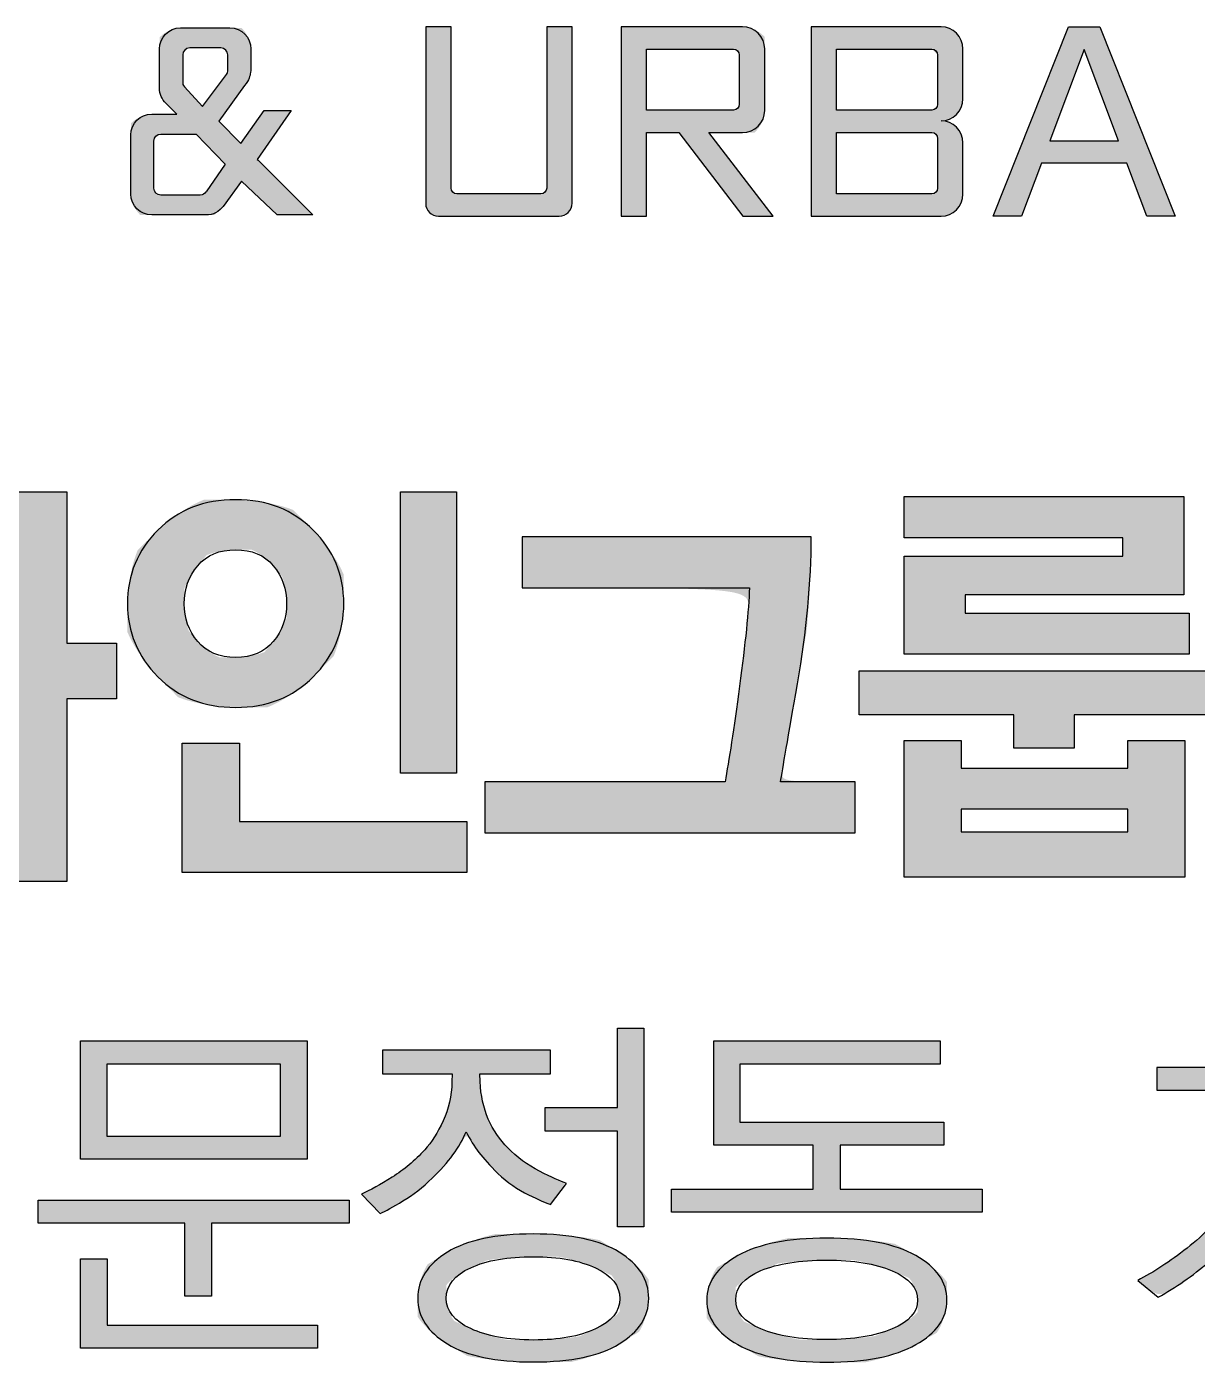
# Model space of a CAD drawing. Header units: millimetres. Extents: x 75184266 to 76346726, y -35850126 to -33679385.
# Drawn here: x 75628314 to 75634123, y -35188141 to -35181512 of the extents above; entities that cross this region are included whole.
import ezdxf

# ---------------------------------------------------------------- set-up
doc = ezdxf.new("R2010")
doc.units = ezdxf.units.MM
doc.header["$LTSCALE"] = 50
doc.header["$MEASUREMENT"] = 0
doc.layers.add('AZ-LINE', color=3, linetype='CONTINUOUS')
doc.layers.add('AZ-TEX2', color=6, linetype='CONTINUOUS')

# ---------------------------------------------------------------- blocks, each defined once
blk = doc.blocks.new('바탕폼')
at = {"layer": 'AZ-TEX2'}
h = blk.add_hatch(color=256, dxfattribs=at)
h.dxf.hatch_style = 2
edge = h.paths.add_edge_path()
edge.add_spline(control_points=[(771.734, 506.219), (771.734, 506.219), (771.734, 506.219), (771.734, 506.219), (771.618, 506.218), (771.526, 506.124), (771.525, 506.009), (771.525, 506.009), (771.525, 505.619), (771.525, 505.619), (771.525, 505.561), (771.55, 505.509), (771.588, 505.469), (771.588, 505.469), (771.698, 505.361), (771.698, 505.361), (771.698, 505.361), (771.449, 505.361), (771.449, 505.361), (771.333, 505.361), (771.241, 505.269), (771.241, 505.154), (771.241, 505.154), (771.241, 504.566), (771.241, 504.566), (771.241, 504.452), (771.333, 504.359), (771.449, 504.359), (771.449, 504.359), (771.938, 504.359), (771.938, 504.359), (772.059, 504.359), (772.073, 504.358), (772.158, 504.442), (772.158, 504.442), (772.339, 504.696), (772.339, 504.696), (772.339, 504.696), (772.696, 504.359), (772.696, 504.359), (772.696, 504.359), (773.048, 504.359), (773.048, 504.359), (773.048, 504.359), (772.505, 504.903), (772.505, 504.903), (772.505, 504.903), (772.497, 504.911), (772.497, 504.911), (772.497, 504.911), (772.833, 505.396), (772.833, 505.396), (772.833, 505.396), (772.565, 505.396), (772.565, 505.396), (772.565, 505.396), (772.335, 505.07), (772.335, 505.07), (772.335, 505.07), (772.116, 505.29), (772.116, 505.29), (772.116, 505.29), (772.369, 505.644), (772.369, 505.644), (772.419, 505.704), (772.423, 505.74), (772.431, 505.774), (772.43, 505.775), (772.434, 505.805), (772.434, 505.808), (772.434, 505.808), (772.434, 506.009), (772.434, 506.009), (772.434, 506.124), (772.341, 506.218), (772.225, 506.219), (772.225, 506.219), (771.734, 506.219)], knot_values=[0, 0, 0, 0, 0.00005, 0.0001, 1, 1, 1, 2, 2, 2, 3, 3, 3, 4, 4, 4, 5, 5, 5, 6, 6, 6, 7, 7, 7, 8, 8, 8, 9, 9, 9, 10, 10, 10, 11, 11, 11, 12, 12, 12, 13, 13, 13, 14, 14, 14, 15, 15, 15, 16, 16, 16, 17, 17, 17, 18, 18, 18, 19, 19, 19, 20, 20, 20, 21, 21, 21, 22, 22, 22, 23, 23, 23, 24, 24, 24, 25, 25, 25, 25], degree=3, periodic=0)
edge = h.paths.add_edge_path()
edge.add_spline(control_points=[(772.204, 505.799), (772.204, 505.799), (772.204, 505.799), (772.204, 505.799), (772.204, 505.783), (772.201, 505.768), (772.191, 505.755), (772.191, 505.755), (771.954, 505.435), (771.954, 505.435), (771.954, 505.435), (771.773, 505.633), (771.773, 505.633), (771.758, 505.647), (771.756, 505.663), (771.756, 505.68), (771.756, 505.68), (771.756, 505.949), (771.756, 505.949), (771.756, 505.986), (771.787, 506.017), (771.826, 506.019), (771.826, 506.019), (772.134, 506.019), (772.134, 506.019), (772.174, 506.019), (772.204, 505.986), (772.204, 505.949), (772.204, 505.949), (772.204, 505.799)], knot_values=[0, 0, 0, 0, 0.00005, 0.0001, 1, 1, 1, 2, 2, 2, 3, 3, 3, 4, 4, 4, 5, 5, 5, 6, 6, 6, 7, 7, 7, 8, 8, 8, 9, 9, 9, 9], degree=3, periodic=0)
edge = h.paths.add_edge_path()
edge.add_spline(control_points=[(771.987, 504.589), (771.969, 504.569), (771.959, 504.556), (771.93, 504.556), (771.93, 504.556), (771.924, 504.556), (771.924, 504.556), (771.924, 504.556), (771.539, 504.556), (771.539, 504.556), (771.5, 504.556), (771.47, 504.587), (771.47, 504.626), (771.47, 504.626), (771.47, 505.093), (771.47, 505.093), (771.47, 505.133), (771.5, 505.162), (771.539, 505.163), (771.539, 505.163), (771.889, 505.163), (771.889, 505.163), (771.889, 505.163), (772.178, 504.865), (772.178, 504.865), (772.178, 504.865), (771.988, 504.59), (771.988, 504.59)], knot_values=[0, 0, 0, 0, 1, 1, 1, 2, 2, 2, 3, 3, 3, 4, 4, 4, 5, 5, 5, 6, 6, 6, 7, 7, 7, 8, 8, 8, 9, 9, 9, 9], degree=3, periodic=0)
edge.add_line((771.988, 504.59), (771.987, 504.589))
h = blk.add_hatch(color=256, dxfattribs=at)
edge = h.paths.add_edge_path()
edge.add_spline(control_points=[(775.626, 504.476), (775.626, 504.476), (775.626, 506.229), (775.626, 506.229)], knot_values=[10, 10, 10, 10, 11, 11, 11, 11], degree=3, periodic=0)
edge.add_spline(control_points=[(775.626, 506.229), (775.626, 506.229), (775.373, 506.229), (775.373, 506.229)], knot_values=[9.00001, 9.00001, 9.00001, 9.00001, 9.99999, 9.99999, 9.99999, 9.99999], degree=3, periodic=0)
edge.add_spline(control_points=[(775.373, 506.229), (775.373, 506.229), (775.373, 505.829), (775.373, 505.428)], knot_values=[8.5, 8.5, 8.5, 8.5, 9, 9, 9, 9], degree=3, periodic=0)
edge.add_spline(control_points=[(775.373, 505.428), (775.373, 505.027), (775.373, 504.626), (775.373, 504.626), (775.373, 504.594), (775.346, 504.568), (775.315, 504.568)], knot_values=[7, 7, 7, 7, 7.5, 7.5, 7.5, 8.5, 8.5, 8.5, 8.5], degree=3, periodic=0)
edge.add_spline(control_points=[(775.315, 504.568), (775.315, 504.568), (774.481, 504.568), (774.481, 504.568), (774.448, 504.568), (774.423, 504.594), (774.423, 504.626)], knot_values=[5, 5, 5, 5, 6, 6, 6, 7, 7, 7, 7], degree=3, periodic=0)
edge.add_spline(control_points=[(774.423, 504.626), (774.423, 504.626), (774.423, 506.229), (774.423, 506.229)], knot_values=[4, 4, 4, 4, 5, 5, 5, 5], degree=3, periodic=0)
edge.add_spline(control_points=[(774.423, 506.229), (774.423, 506.229), (774.171, 506.229), (774.171, 506.229)], knot_values=[3.00001, 3.00001, 3.00001, 3.00001, 3.99999, 3.99999, 3.99999, 3.99999], degree=3, periodic=0)
edge.add_spline(control_points=[(774.171, 506.229), (774.171, 506.229), (774.171, 505.79), (774.171, 505.351)], knot_values=[2.5, 2.5, 2.5, 2.5, 3, 3, 3, 3], degree=3, periodic=0)
edge.add_spline(control_points=[(774.171, 505.351), (774.171, 504.911), (774.171, 504.472), (774.171, 504.472), (774.171, 504.403), (774.227, 504.347), (774.298, 504.347)], knot_values=[1, 1, 1, 1, 1.5, 1.5, 1.5, 2.5, 2.5, 2.5, 2.5], degree=3, periodic=0)
edge.add_spline(control_points=[(774.298, 504.347), (774.298, 504.347), (775.498, 504.347), (775.498, 504.347)], knot_values=[0, 0, 0, 0, 1, 1, 1, 1], degree=3, periodic=0)
edge.add_spline(control_points=[(775.498, 504.347), (775.567, 504.347), (775.626, 504.403), (775.626, 504.476)], knot_values=[11, 11, 11, 11, 12, 12, 12, 12], degree=3, periodic=0)
h = blk.add_hatch(color=256, dxfattribs=at)
h.dxf.hatch_style = 2
edge = h.paths.add_edge_path()
edge.add_spline(control_points=[(776.984, 505.178), (776.984, 505.178), (776.984, 505.178), (776.984, 505.178), (776.984, 505.178), (777.622, 504.347), (777.622, 504.347), (777.622, 504.347), (777.323, 504.347), (777.323, 504.347), (777.323, 504.347), (776.686, 505.178), (776.686, 505.178), (776.686, 505.178), (776.364, 505.178), (776.364, 505.178), (776.364, 505.178), (776.364, 504.347), (776.364, 504.347), (776.364, 504.347), (776.113, 504.347), (776.113, 504.347), (776.113, 504.347), (776.113, 506.229), (776.113, 506.229), (776.113, 506.229), (777.319, 506.229), (777.319, 506.229), (777.441, 506.229), (777.54, 506.129), (777.54, 506.009), (777.54, 506.009), (777.54, 505.398), (777.54, 505.398), (777.54, 505.275), (777.441, 505.178), (777.319, 505.178), (777.319, 505.178), (776.984, 505.178)], knot_values=[0, 0, 0, 0, 0.00005, 0.0001, 1, 1, 1, 2, 2, 2, 3, 3, 3, 4, 4, 4, 5, 5, 5, 6, 6, 6, 7, 7, 7, 8, 8, 8, 9, 9, 9, 10, 10, 10, 11, 11, 11, 12, 12, 12, 12], degree=3, periodic=0)
edge = h.paths.add_edge_path()
edge.add_spline(control_points=[(777.229, 505.401), (777.229, 505.401), (777.229, 505.401), (777.229, 505.401), (777.26, 505.401), (777.287, 505.427), (777.287, 505.459), (777.287, 505.459), (777.287, 505.949), (777.287, 505.949), (777.287, 505.979), (777.26, 506.007), (777.229, 506.007), (777.229, 506.007), (776.364, 506.007), (776.364, 506.007), (776.364, 506.007), (776.364, 505.401), (776.364, 505.401), (776.364, 505.401), (777.229, 505.401)], knot_values=[0, 0, 0, 0, 0.00005, 0.0001, 1, 1, 1, 2, 2, 2, 3, 3, 3, 4, 4, 4, 5, 5, 5, 6, 6, 6, 6], degree=3, periodic=0)
h = blk.add_hatch(color=256, dxfattribs=at)
edge = h.paths.add_edge_path()
edge.add_spline(control_points=[(778, 505.288), (778, 504.817), (778, 504.347), (778, 504.347), (778, 504.347), (778.323, 504.347), (778.646, 504.347)], knot_values=[4.5, 4.5, 4.5, 4.5, 5, 5, 5, 5.5, 5.5, 5.5, 5.5], degree=3, periodic=0)
edge.add_spline(control_points=[(778.646, 504.347), (778.969, 504.347), (779.292, 504.347), (779.292, 504.347), (779.413, 504.347), (779.509, 504.444), (779.509, 504.566)], knot_values=[3, 3, 3, 3, 3.5, 3.5, 3.5, 4.5, 4.5, 4.5, 4.5], degree=3, periodic=0)
edge.add_spline(control_points=[(779.509, 504.566), (779.509, 504.566), (779.509, 505.075), (779.509, 505.075), (779.509, 505.197), (779.413, 505.294), (779.292, 505.294)], knot_values=[1, 1, 1, 1, 2, 2, 2, 3, 3, 3, 3], degree=3, periodic=0)
edge.add_spline(control_points=[(779.292, 505.294), (779.413, 505.294), (779.509, 505.391), (779.509, 505.514)], knot_values=[0, 0, 0, 0, 1, 1, 1, 1], degree=3, periodic=0)
edge.add_spline(control_points=[(779.509, 505.514), (779.509, 505.514), (779.509, 505.638), (779.509, 505.761)], knot_values=[8.5, 8.5, 8.5, 8.5, 9, 9, 9, 9], degree=3, periodic=0)
edge.add_spline(control_points=[(779.509, 505.761), (779.509, 505.885), (779.509, 506.009), (779.509, 506.009), (779.509, 506.129), (779.413, 506.229), (779.292, 506.229)], knot_values=[7, 7, 7, 7, 7.5, 7.5, 7.5, 8.5, 8.5, 8.5, 8.5], degree=3, periodic=0)
edge.add_spline(control_points=[(779.292, 506.229), (779.292, 506.229), (778, 506.229), (778, 506.229), (778, 506.229), (778, 505.758), (778, 505.288)], knot_values=[5.5, 5.5, 5.5, 5.5, 6.5, 6.5, 6.5, 7, 7, 7, 7], degree=3, periodic=0)
edge = h.paths.add_edge_path(flags=16)
edge.add_spline(control_points=[(778.252, 504.873), (778.252, 505.026), (778.252, 505.178), (778.252, 505.178), (778.252, 505.178), (778.489, 505.178), (778.726, 505.178)], knot_values=[1.5, 1.5, 1.5, 1.5, 2, 2, 2, 2.5, 2.5, 2.5, 2.5], degree=3, periodic=0)
edge.add_spline(control_points=[(778.726, 505.178), (778.963, 505.178), (779.201, 505.178), (779.201, 505.178), (779.23, 505.178), (779.258, 505.153), (779.258, 505.12)], knot_values=[0, 0, 0, 0, 0.5, 0.5, 0.5, 1.5, 1.5, 1.5, 1.5], degree=3, periodic=0)
edge.add_spline(control_points=[(779.258, 505.12), (779.258, 505.12), (779.258, 504.996), (779.258, 504.873)], knot_values=[5.5, 5.5, 5.5, 5.5, 6, 6, 6, 6], degree=3, periodic=0)
edge.add_spline(control_points=[(779.258, 504.873), (779.258, 504.749), (779.258, 504.626), (779.258, 504.626), (779.258, 504.593), (779.23, 504.568), (779.201, 504.568)], knot_values=[4, 4, 4, 4, 4.5, 4.5, 4.5, 5.5, 5.5, 5.5, 5.5], degree=3, periodic=0)
edge.add_spline(control_points=[(779.201, 504.568), (779.201, 504.568), (778.252, 504.568), (778.252, 504.568), (778.252, 504.568), (778.252, 504.721), (778.252, 504.873)], knot_values=[2.5, 2.5, 2.5, 2.5, 3.5, 3.5, 3.5, 4, 4, 4, 4], degree=3, periodic=0)
edge = h.paths.add_edge_path(flags=16)
edge.add_spline(control_points=[(779.201, 505.401), (779.201, 505.401), (778.252, 505.401), (778.252, 505.401), (778.252, 505.401), (778.252, 505.552), (778.252, 505.704)], knot_values=[1.5, 1.5, 1.5, 1.5, 2.5, 2.5, 2.5, 3, 3, 3, 3], degree=3, periodic=0)
edge.add_spline(control_points=[(778.252, 505.704), (778.252, 505.855), (778.252, 506.007), (778.252, 506.007), (778.252, 506.007), (778.489, 506.007), (778.726, 506.007)], knot_values=[0.5, 0.5, 0.5, 0.5, 1, 1, 1, 1.5, 1.5, 1.5, 1.5], degree=3, periodic=0)
edge.add_spline(control_points=[(778.726, 506.007), (778.963, 506.007), (779.201, 506.007), (779.201, 506.007)], knot_values=[0, 0, 0, 0, 0.5, 0.5, 0.5, 0.5], degree=3, periodic=0)
edge.add_spline(control_points=[(779.258, 505.949), (779.258, 505.949), (779.258, 505.458), (779.258, 505.458), (779.258, 505.427), (779.23, 505.401), (779.201, 505.401)], knot_values=[3, 3, 3, 3, 4, 4, 4, 5, 5, 5, 5], degree=3, periodic=0)
h = blk.add_hatch(color=256, dxfattribs=at)
h.dxf.hatch_style = 2
h.paths.add_polyline_path([(781.338, 504.347), (781.138, 504.874), (780.29, 504.874), (780.09, 504.347), (779.81, 504.347), (780.558, 506.229), (780.869, 506.229), (781.618, 504.347)])
h.paths.add_polyline_path([(780.715, 506.002), (780.373, 505.095), (781.056, 505.095)])
h = blk.add_hatch(color=256, dxfattribs=at)
h.dxf.hatch_style = 2
edge = h.paths.add_edge_path()
edge.add_spline(control_points=[(768.356, 498.935), (768.356, 498.935), (768.356, 498.935), (768.175, 498.758), (767.994, 498.58), (767.825, 498.443), (767.669, 498.346), (767.669, 498.346), (767.268, 498.751), (767.268, 498.751), (767.491, 498.86), (767.714, 499.055), (767.939, 499.336), (768.163, 499.618), (768.276, 500.013), (768.276, 500.521), (768.276, 500.521), (768.276, 500.737), (768.276, 500.737), (768.276, 500.737), (767.498, 500.737), (767.498, 500.737), (767.498, 500.737), (767.498, 501.238), (767.498, 501.238), (767.498, 501.238), (769.66, 501.238), (769.66, 501.238), (769.66, 501.238), (769.66, 500.737), (769.66, 500.737), (769.66, 500.737), (768.874, 500.737), (768.874, 500.737), (768.874, 500.737), (768.874, 500.521), (768.874, 500.521), (768.874, 500.013), (768.982, 499.638), (769.2, 499.396), (769.417, 499.154), (769.624, 498.982), (769.819, 498.879), (769.819, 498.879), (769.459, 498.434), (769.459, 498.434), (769.303, 498.519), (769.137, 498.648), (768.959, 498.821), (768.783, 498.994), (768.655, 499.174), (768.577, 499.358), (768.49, 499.136), (768.356, 498.935)], knot_values=[0, 0, 0, 0, 0.00005, 0.0001, 1, 1, 1, 2, 2, 2, 3, 3, 3, 4, 4, 4, 5, 5, 5, 6, 6, 6, 7, 7, 7, 8, 8, 8, 9, 9, 9, 10, 10, 10, 11, 11, 11, 12, 12, 12, 13, 13, 13, 14, 14, 14, 15, 15, 15, 16, 16, 16, 17, 17, 17, 17], degree=3, periodic=0)
h.paths.add_polyline_path([(770.605, 499.548), (770.605, 497.734), (770.045, 497.734), (770.045, 501.608), (770.605, 501.608), (770.605, 500.103), (771.099, 500.103), (771.099, 499.548)])
h = blk.add_hatch(color=256, dxfattribs=at)
h.dxf.hatch_style = 2
edge = h.paths.add_edge_path()
edge.add_spline(control_points=[(773.255, 499.971), (773.255, 499.971), (773.255, 499.971), (773.053, 499.768), (772.851, 499.565), (772.594, 499.464), (772.282, 499.464), (771.969, 499.464), (771.712, 499.565), (771.51, 499.768), (771.308, 499.971), (771.207, 500.213), (771.207, 500.495), (771.207, 500.782), (771.308, 501.026), (771.51, 501.227), (771.712, 501.428), (771.969, 501.529), (772.282, 501.529), (772.594, 501.529), (772.851, 501.428), (773.053, 501.227), (773.255, 501.026), (773.357, 500.782), (773.357, 500.495), (773.357, 500.213), (773.255, 499.971)], knot_values=[0, 0, 0, 0, 0.00005, 0.0001, 1, 1, 1, 2, 2, 2, 3, 3, 3, 4, 4, 4, 5, 5, 5, 6, 6, 6, 7, 7, 7, 8, 8, 8, 8], degree=3, periodic=0)
h.paths.add_polyline_path([(771.751, 497.823), (771.751, 499.108), (772.319, 499.108), (772.319, 498.329), (774.578, 498.329), (774.578, 497.823)])
edge = h.paths.add_edge_path()
edge.add_spline(control_points=[(771.816, 500.226), (771.816, 500.226), (771.816, 500.226), (771.905, 500.12), (771.995, 500.014), (772.12, 499.962), (772.282, 499.962), (772.443, 499.962), (772.568, 500.014), (772.656, 500.12), (772.744, 500.226), (772.788, 500.35), (772.788, 500.495), (772.788, 500.641), (772.744, 500.767), (772.656, 500.873), (772.568, 500.979), (772.443, 501.031), (772.282, 501.031), (772.12, 501.031), (771.995, 500.979), (771.905, 500.873), (771.816, 500.767), (771.771, 500.641), (771.771, 500.495), (771.771, 500.35), (771.816, 500.226)], knot_values=[0, 0, 0, 0, 0.00005, 0.0001, 1, 1, 1, 2, 2, 2, 3, 3, 3, 4, 4, 4, 5, 5, 5, 6, 6, 6, 7, 7, 7, 8, 8, 8, 8], degree=3, periodic=0)
h.paths.add_polyline_path([(773.921, 498.812), (773.921, 501.608), (774.477, 501.608), (774.477, 498.812)])
h = blk.add_hatch(color=256, dxfattribs=at)
h.dxf.hatch_style = 2
h.paths.add_polyline_path([(780.616, 499.389), (780.616, 499.059), (780.014, 499.059), (780.014, 499.389), (778.479, 499.389), (778.479, 499.829), (782.159, 499.829), (782.159, 499.389)])
h.paths.add_polyline_path([(778.927, 499.992), (778.927, 500.969), (781.097, 500.969), (781.097, 501.15), (778.927, 501.15), (778.927, 501.559), (781.703, 501.559), (781.703, 500.582), (779.533, 500.582), (779.533, 500.402), (781.758, 500.402), (781.758, 499.992)])
h.paths.add_polyline_path([(778.927, 497.778), (778.927, 499.134), (779.491, 499.134), (779.491, 498.861), (781.147, 498.861), (781.147, 499.134), (781.716, 499.134), (781.716, 497.778)])
h.paths.add_polyline_path([(781.147, 498.452), (779.491, 498.452), (779.491, 498.228), (781.147, 498.228)])
h = blk.add_hatch(color=256, dxfattribs=at)
h.dxf.hatch_style = 2
edge = h.paths.add_edge_path()
edge.add_spline(control_points=[(778.437, 498.724), (778.437, 498.724), (778.437, 498.724), (778.437, 498.724), (778.437, 498.724), (778.437, 498.219), (778.437, 498.219), (778.437, 498.219), (774.757, 498.219), (774.757, 498.219), (774.757, 498.219), (774.757, 498.724), (774.757, 498.724), (774.757, 498.724), (777.145, 498.724), (777.145, 498.724), (777.184, 498.933), (777.232, 499.25), (777.29, 499.675), (777.347, 500.101), (777.379, 500.427), (777.388, 500.653), (777.388, 500.653), (775.13, 500.653), (775.13, 500.653), (775.13, 500.653), (775.13, 501.159), (775.13, 501.159), (775.13, 501.159), (778.002, 501.159), (778.002, 501.159), (778.002, 500.716), (777.957, 500.23), (777.865, 499.7), (777.772, 499.17), (777.717, 498.845), (777.697, 498.724), (777.697, 498.724), (778.437, 498.724)], knot_values=[0, 0, 0, 0, 0.00005, 0.0001, 1, 1, 1, 2, 2, 2, 3, 3, 3, 4, 4, 4, 5, 5, 5, 6, 6, 6, 7, 7, 7, 8, 8, 8, 9, 9, 9, 10, 10, 10, 11, 11, 11, 12, 12, 12, 12], degree=3, periodic=0)
h = blk.add_hatch(color=256, dxfattribs=at)
h.dxf.hatch_style = 2
edge = h.paths.add_edge_path()
edge.add_spline(control_points=[(774.063, 494.96), (774.063, 494.96), (774.063, 494.96), (774.161, 495.066), (774.229, 495.142), (774.29, 495.239), (774.344, 495.356), (774.398, 495.473), (774.427, 495.602), (774.432, 495.742), (774.432, 495.742), (774.435, 495.824), (774.435, 495.824), (774.435, 495.824), (773.74, 495.824), (773.74, 495.824), (773.74, 495.824), (773.74, 496.057), (773.74, 496.057), (773.74, 496.057), (775.411, 496.057), (775.411, 496.057), (775.411, 496.057), (775.411, 495.824), (775.411, 495.824), (775.411, 495.824), (774.709, 495.824), (774.709, 495.824), (774.709, 495.824), (774.713, 495.746), (774.713, 495.746), (774.717, 495.608), (774.744, 495.484), (774.793, 495.373), (774.842, 495.262), (774.907, 495.167), (774.986, 495.088), (775.078, 494.994), (775.183, 494.917), (775.302, 494.855), (775.422, 494.794), (775.511, 494.753), (775.569, 494.733), (775.569, 494.733), (775.411, 494.523), (775.411, 494.523), (775.371, 494.538), (775.298, 494.57), (775.192, 494.621), (775.085, 494.671), (774.984, 494.742), (774.888, 494.833), (774.809, 494.912), (774.746, 494.982), (774.7, 495.042), (774.655, 495.102), (774.612, 495.171), (774.572, 495.247), (774.542, 495.171), (774.498, 495.094), (774.442, 495.018), (774.386, 494.941), (774.317, 494.864), (774.235, 494.785), (774.141, 494.694), (774.045, 494.619), (773.945, 494.56), (773.846, 494.5), (773.77, 494.459), (773.719, 494.434), (773.719, 494.434), (773.533, 494.626), (773.533, 494.626), (773.619, 494.666), (773.721, 494.722), (773.838, 494.796), (773.955, 494.87), (774.063, 494.96)], knot_values=[0, 0, 0, 0, 0.00005, 0.0001, 1, 1, 1, 2, 2, 2, 3, 3, 3, 4, 4, 4, 5, 5, 5, 6, 6, 6, 7, 7, 7, 8, 8, 8, 9, 9, 9, 10, 10, 10, 11, 11, 11, 12, 12, 12, 13, 13, 13, 14, 14, 14, 15, 15, 15, 16, 16, 16, 17, 17, 17, 18, 18, 18, 19, 19, 19, 20, 20, 20, 21, 21, 21, 22, 22, 22, 23, 23, 23, 24, 24, 24, 25, 25, 25, 25], degree=3, periodic=0)
edge = h.paths.add_edge_path()
edge.add_spline(control_points=[(774.583, 493.019), (774.583, 493.019), (774.583, 493.019), (774.386, 493.138), (774.189, 493.258), (774.091, 493.409), (774.091, 493.591), (774.091, 493.776), (774.189, 493.929), (774.386, 494.05), (774.583, 494.17), (774.867, 494.231), (775.239, 494.231), (775.614, 494.231), (775.899, 494.17), (776.094, 494.05), (776.29, 493.929), (776.387, 493.776), (776.387, 493.591), (776.387, 493.409), (776.29, 493.258), (776.094, 493.138), (775.899, 493.019), (775.614, 492.959), (775.239, 492.959), (774.867, 492.959), (774.583, 493.019)], knot_values=[0, 0, 0, 0, 0.00005, 0.0001, 1, 1, 1, 2, 2, 2, 3, 3, 3, 4, 4, 4, 5, 5, 5, 6, 6, 6, 7, 7, 7, 8, 8, 8, 8], degree=3, periodic=0)
edge = h.paths.add_edge_path()
edge.add_spline(control_points=[(774.779, 493.969), (774.779, 493.969), (774.779, 493.969), (774.618, 493.896), (774.456, 493.823), (774.375, 493.722), (774.375, 493.591), (774.375, 493.466), (774.456, 493.365), (774.618, 493.29), (774.779, 493.215), (774.988, 493.177), (775.243, 493.177), (775.493, 493.177), (775.699, 493.214), (775.859, 493.288), (776.019, 493.362), (776.099, 493.462), (776.099, 493.588), (776.099, 493.718), (776.019, 493.82), (775.859, 493.894), (775.699, 493.968), (775.493, 494.005), (775.243, 494.005), (774.988, 494.005), (774.779, 493.969)], knot_values=[0, 0, 0, 0, 0.00005, 0.0001, 1, 1, 1, 2, 2, 2, 3, 3, 3, 4, 4, 4, 5, 5, 5, 6, 6, 6, 7, 7, 7, 8, 8, 8, 8], degree=3, periodic=0)
h.paths.add_polyline_path([(776.078, 494.301), (776.078, 495.254), (775.359, 495.254), (775.359, 495.487), (776.078, 495.487), (776.078, 496.275), (776.338, 496.275), (776.338, 494.301)])
h = blk.add_hatch(color=256, dxfattribs=at)
h.dxf.hatch_style = 2
edge = h.paths.add_edge_path()
edge.add_spline(control_points=[(781.436, 495.886), (781.436, 495.886), (781.436, 495.886), (781.436, 495.886), (781.436, 495.886), (782.893, 495.886), (782.893, 495.886), (782.879, 495.679), (782.835, 495.445), (782.761, 495.182), (782.688, 494.92), (782.574, 494.683), (782.419, 494.471), (782.269, 494.262), (782.114, 494.089), (781.952, 493.952), (781.791, 493.815), (781.623, 493.699), (781.45, 493.602), (781.45, 493.602), (781.246, 493.769), (781.246, 493.769), (781.403, 493.85), (781.566, 493.957), (781.736, 494.09), (781.906, 494.223), (782.052, 494.376), (782.173, 494.549), (782.311, 494.746), (782.413, 494.946), (782.477, 495.149), (782.541, 495.352), (782.581, 495.523), (782.595, 495.661), (782.595, 495.661), (781.436, 495.661), (781.436, 495.661), (781.436, 495.661), (781.436, 495.886)], knot_values=[0, 0, 0, 0, 0.00005, 0.0001, 1, 1, 1, 2, 2, 2, 3, 3, 3, 4, 4, 4, 5, 5, 5, 6, 6, 6, 7, 7, 7, 8, 8, 8, 9, 9, 9, 10, 10, 10, 11, 11, 11, 12, 12, 12, 12], degree=3, periodic=0)
h.paths.add_polyline_path([(783.795, 494.885), (784.301, 494.885), (784.301, 494.645), (783.795, 494.645), (783.795, 493.022), (783.532, 493.022), (783.532, 496.275), (783.795, 496.275)])
h = blk.add_hatch(color=256, dxfattribs=at)
h.dxf.hatch_style = 2
h.paths.add_polyline_path([(772.041, 494.338), (772.041, 493.613), (771.777, 493.613), (771.777, 494.338), (770.32, 494.338), (770.32, 494.567), (773.41, 494.567), (773.41, 494.338)])
h.paths.add_polyline_path([(770.742, 494.974), (770.742, 496.149), (772.992, 496.149), (772.992, 494.974)])
h.paths.add_polyline_path([(770.742, 493.096), (770.742, 493.983), (771.005, 493.983), (771.005, 493.325), (773.094, 493.325), (773.094, 493.096)])
h.paths.add_polyline_path([(772.729, 495.92), (771.001, 495.92), (771.001, 495.203), (772.729, 495.203)])
h = blk.add_hatch(color=256, dxfattribs=at)
h.dxf.hatch_style = 2
h.paths.add_polyline_path([(776.612, 494.449), (776.612, 494.678), (778.02, 494.678), (778.02, 495.114), (777.033, 495.114), (777.033, 496.149), (779.284, 496.149), (779.284, 495.92), (777.293, 495.92), (777.293, 495.343), (779.319, 495.343), (779.319, 495.114), (778.29, 495.114), (778.29, 494.678), (779.702, 494.678), (779.702, 494.449)])
edge = h.paths.add_edge_path()
edge.add_spline(control_points=[(777.481, 493.014), (777.481, 493.014), (777.481, 493.014), (777.274, 493.131), (777.067, 493.248), (776.963, 493.395), (776.963, 493.573), (776.963, 493.753), (777.067, 493.901), (777.274, 494.016), (777.481, 494.132), (777.775, 494.19), (778.157, 494.19), (778.541, 494.19), (778.836, 494.132), (779.041, 494.016), (779.248, 493.901), (779.351, 493.753), (779.351, 493.573), (779.351, 493.395), (779.248, 493.248), (779.041, 493.131), (778.836, 493.014), (778.541, 492.956), (778.157, 492.956), (777.775, 492.956), (777.481, 493.014)], knot_values=[0, 0, 0, 0, 0.00005, 0.0001, 1, 1, 1, 2, 2, 2, 3, 3, 3, 4, 4, 4, 5, 5, 5, 6, 6, 6, 7, 7, 7, 8, 8, 8, 8], degree=3, periodic=0)
edge = h.paths.add_edge_path()
edge.add_spline(control_points=[(778.638, 493.217), (778.638, 493.217), (778.638, 493.217), (778.806, 493.288), (778.975, 493.36), (779.059, 493.454), (779.059, 493.573), (779.059, 493.696), (778.975, 493.793), (778.806, 493.865), (778.638, 493.936), (778.421, 493.972), (778.157, 493.972), (777.887, 493.972), (777.669, 493.937), (777.502, 493.867), (777.334, 493.796), (777.251, 493.7), (777.251, 493.577), (777.251, 493.456), (777.334, 493.36), (777.502, 493.288), (777.669, 493.217), (777.887, 493.181), (778.157, 493.181), (778.421, 493.181), (778.638, 493.217)], knot_values=[0, 0, 0, 0, 0.00005, 0.0001, 1, 1, 1, 2, 2, 2, 3, 3, 3, 4, 4, 4, 5, 5, 5, 6, 6, 6, 7, 7, 7, 8, 8, 8, 8], degree=3, periodic=0)
for points in [[(781.338, 504.347), (781.138, 504.874), (780.29, 504.874), (780.09, 504.347), (779.81, 504.347), (780.558, 506.229), (780.869, 506.229), (781.618, 504.347), (781.338, 504.347)], [(780.715, 506.002), (780.373, 505.095), (781.056, 505.095), (780.715, 506.002)], [(770.605, 499.548), (770.605, 497.734), (770.045, 497.734), (770.045, 501.608), (770.605, 501.608), (770.605, 500.103), (771.099, 500.103), (771.099, 499.548), (770.605, 499.548)], [(773.921, 498.812), (773.921, 501.608), (774.477, 501.608), (774.477, 498.812), (773.921, 498.812)], [(778.927, 499.992), (778.927, 500.969), (781.097, 500.969), (781.097, 501.15), (778.927, 501.15), (778.927, 501.559), (781.703, 501.559), (781.703, 500.582), (779.533, 500.582), (779.533, 500.402), (781.758, 500.402), (781.758, 499.992), (778.927, 499.992)], [(780.616, 499.389), (780.616, 499.059), (780.014, 499.059), (780.014, 499.389), (778.479, 499.389), (778.479, 499.829), (782.159, 499.829), (782.159, 499.389), (780.616, 499.389)], [(771.751, 497.823), (771.751, 499.108), (772.319, 499.108), (772.319, 498.329), (774.578, 498.329), (774.578, 497.823), (771.751, 497.823)], [(778.927, 497.778), (778.927, 499.134), (779.491, 499.134), (779.491, 498.861), (781.147, 498.861), (781.147, 499.134), (781.716, 499.134), (781.716, 497.778), (778.927, 497.778)], [(781.147, 498.452), (779.491, 498.452), (779.491, 498.228), (781.147, 498.228), (781.147, 498.452)], [(776.078, 494.301), (776.078, 495.254), (775.359, 495.254), (775.359, 495.487), (776.078, 495.487), (776.078, 496.275), (776.338, 496.275), (776.338, 494.301), (776.078, 494.301)], [(770.742, 494.974), (770.742, 496.149), (772.992, 496.149), (772.992, 494.974), (770.742, 494.974)], [(776.612, 494.449), (776.612, 494.678), (778.02, 494.678), (778.02, 495.114), (777.033, 495.114), (777.033, 496.149), (779.284, 496.149), (779.284, 495.92), (777.293, 495.92), (777.293, 495.343), (779.319, 495.343), (779.319, 495.114), (778.29, 495.114), (778.29, 494.678), (779.702, 494.678), (779.702, 494.449), (776.612, 494.449)], [(772.729, 495.92), (771.001, 495.92), (771.001, 495.203), (772.729, 495.203), (772.729, 495.92)], [(772.041, 494.338), (772.041, 493.613), (771.777, 493.613), (771.777, 494.338), (770.32, 494.338), (770.32, 494.567), (773.41, 494.567), (773.41, 494.338), (772.041, 494.338)], [(770.742, 493.096), (770.742, 493.983), (771.005, 493.983), (771.005, 493.325), (773.094, 493.325), (773.094, 493.096), (770.742, 493.096)]]:
    blk.add_lwpolyline(points, dxfattribs=at)
for points, knots in [([(772.505, 504.903), (772.505, 504.903), (772.497, 504.911), (772.497, 504.911), (772.497, 504.911), (772.833, 505.396), (772.833, 505.396), (772.833, 505.396), (772.565, 505.396), (772.565, 505.396), (772.565, 505.396), (772.335, 505.07), (772.335, 505.07), (772.335, 505.07), (772.116, 505.29), (772.116, 505.29), (772.116, 505.29), (772.369, 505.644), (772.369, 505.644), (772.419, 505.704), (772.423, 505.74), (772.431, 505.774), (772.43, 505.775), (772.434, 505.805), (772.434, 505.808), (772.434, 505.808), (772.434, 506.009), (772.434, 506.009), (772.434, 506.124), (772.341, 506.218), (772.225, 506.219), (772.225, 506.219), (771.734, 506.219), (771.734, 506.219), (771.618, 506.218), (771.526, 506.124), (771.525, 506.009), (771.525, 506.009), (771.525, 505.619), (771.525, 505.619), (771.525, 505.561), (771.55, 505.509), (771.588, 505.469), (771.588, 505.469), (771.698, 505.361), (771.698, 505.361), (771.698, 505.361), (771.449, 505.361), (771.449, 505.361), (771.333, 505.361), (771.241, 505.269), (771.241, 505.154), (771.241, 505.154), (771.241, 504.566), (771.241, 504.566), (771.241, 504.452), (771.333, 504.359), (771.449, 504.359), (771.449, 504.359), (771.938, 504.359), (771.938, 504.359), (772.059, 504.359), (772.073, 504.358), (772.158, 504.442), (772.158, 504.442), (772.339, 504.696), (772.339, 504.696), (772.339, 504.696), (772.696, 504.359), (772.696, 504.359), (772.696, 504.359), (773.048, 504.359), (773.048, 504.359), (773.048, 504.359), (772.505, 504.903), (772.505, 504.903)], [0, 0, 0, 0, 1, 1, 1, 2, 2, 2, 3, 3, 3, 4, 4, 4, 5, 5, 5, 6, 6, 6, 7, 7, 7, 8, 8, 8, 9, 9, 9, 10, 10, 10, 11, 11, 11, 12, 12, 12, 13, 13, 13, 14, 14, 14, 15, 15, 15, 16, 16, 16, 17, 17, 17, 18, 18, 18, 19, 19, 19, 20, 20, 20, 21, 21, 21, 22, 22, 22, 23, 23, 23, 24, 24, 24, 25, 25, 25, 25]), ([(775.498, 504.347), (775.498, 504.347), (774.298, 504.347), (774.298, 504.347), (774.227, 504.347), (774.171, 504.403), (774.171, 504.472), (774.171, 504.472), (774.171, 506.229), (774.171, 506.229), (774.171, 506.229), (774.423, 506.229), (774.423, 506.229), (774.423, 506.229), (774.423, 504.626), (774.423, 504.626), (774.423, 504.594), (774.448, 504.568), (774.481, 504.568), (774.481, 504.568), (775.315, 504.568), (775.315, 504.568), (775.346, 504.568), (775.373, 504.594), (775.373, 504.626), (775.373, 504.626), (775.373, 506.229), (775.373, 506.229), (775.373, 506.229), (775.626, 506.229), (775.626, 506.229), (775.626, 506.229), (775.626, 504.476), (775.626, 504.476), (775.626, 504.403), (775.567, 504.347), (775.498, 504.347)], [0, 0, 0, 0, 1, 1, 1, 2, 2, 2, 3, 3, 3, 4, 4, 4, 5, 5, 5, 6, 6, 6, 7, 7, 7, 8, 8, 8, 9, 9, 9, 10, 10, 10, 11, 11, 11, 12, 12, 12, 12]), ([(777.323, 504.347), (777.323, 504.347), (776.686, 505.178), (776.686, 505.178), (776.686, 505.178), (776.364, 505.178), (776.364, 505.178), (776.364, 505.178), (776.364, 504.347), (776.364, 504.347), (776.364, 504.347), (776.113, 504.347), (776.113, 504.347), (776.113, 504.347), (776.113, 506.229), (776.113, 506.229), (776.113, 506.229), (777.319, 506.229), (777.319, 506.229), (777.441, 506.229), (777.54, 506.129), (777.54, 506.009), (777.54, 506.009), (777.54, 505.398), (777.54, 505.398), (777.54, 505.275), (777.441, 505.178), (777.319, 505.178), (777.319, 505.178), (776.984, 505.178), (776.984, 505.178), (776.984, 505.178), (777.622, 504.347), (777.622, 504.347), (777.622, 504.347), (777.323, 504.347), (777.323, 504.347)], [0, 0, 0, 0, 1, 1, 1, 2, 2, 2, 3, 3, 3, 4, 4, 4, 5, 5, 5, 6, 6, 6, 7, 7, 7, 8, 8, 8, 9, 9, 9, 10, 10, 10, 11, 11, 11, 12, 12, 12, 12]), ([(779.509, 505.514), (779.509, 505.391), (779.413, 505.294), (779.292, 505.294), (779.413, 505.294), (779.509, 505.197), (779.509, 505.075), (779.509, 505.075), (779.509, 504.566), (779.509, 504.566), (779.509, 504.444), (779.413, 504.347), (779.292, 504.347), (779.292, 504.347), (778, 504.347), (778, 504.347), (778, 504.347), (778, 506.229), (778, 506.229), (778, 506.229), (779.292, 506.229), (779.292, 506.229), (779.413, 506.229), (779.509, 506.129), (779.509, 506.009), (779.509, 506.009), (779.509, 505.514), (779.509, 505.514)], [0, 0, 0, 0, 1, 1, 1, 2, 2, 2, 3, 3, 3, 4, 4, 4, 5, 5, 5, 6, 6, 6, 7, 7, 7, 8, 8, 8, 9, 9, 9, 9]), ([(771.756, 505.949), (771.756, 505.986), (771.787, 506.017), (771.826, 506.019), (771.826, 506.019), (772.134, 506.019), (772.134, 506.019), (772.174, 506.019), (772.204, 505.986), (772.204, 505.949), (772.204, 505.949), (772.204, 505.799), (772.204, 505.799), (772.204, 505.783), (772.201, 505.768), (772.191, 505.755), (772.191, 505.755), (771.954, 505.435), (771.954, 505.435), (771.954, 505.435), (771.773, 505.633), (771.773, 505.633), (771.758, 505.647), (771.756, 505.663), (771.756, 505.68), (771.756, 505.68), (771.756, 505.949), (771.756, 505.949)], [0, 0, 0, 0, 1, 1, 1, 2, 2, 2, 3, 3, 3, 4, 4, 4, 5, 5, 5, 6, 6, 6, 7, 7, 7, 8, 8, 8, 9, 9, 9, 9]), ([(777.287, 505.949), (777.287, 505.979), (777.26, 506.007), (777.229, 506.007), (777.229, 506.007), (776.364, 506.007), (776.364, 506.007), (776.364, 506.007), (776.364, 505.401), (776.364, 505.401), (776.364, 505.401), (777.229, 505.401), (777.229, 505.401), (777.26, 505.401), (777.287, 505.427), (777.287, 505.459), (777.287, 505.459), (777.287, 505.949), (777.287, 505.949)], [0, 0, 0, 0, 1, 1, 1, 2, 2, 2, 3, 3, 3, 4, 4, 4, 5, 5, 5, 6, 6, 6, 6]), ([(779.201, 506.007), (779.201, 506.007), (778.252, 506.007), (778.252, 506.007), (778.252, 506.007), (778.252, 505.401), (778.252, 505.401), (778.252, 505.401), (779.201, 505.401), (779.201, 505.401), (779.23, 505.401), (779.258, 505.427), (779.258, 505.458), (779.258, 505.458), (779.258, 505.949), (779.258, 505.949), (779.258, 505.979), (779.23, 506.007), (779.201, 506.007)], [0, 0, 0, 0, 1, 1, 1, 2, 2, 2, 3, 3, 3, 4, 4, 4, 5, 5, 5, 6, 6, 6, 6]), ([(771.987, 504.589), (771.969, 504.569), (771.959, 504.556), (771.93, 504.556), (771.93, 504.556), (771.924, 504.556), (771.924, 504.556), (771.924, 504.556), (771.539, 504.556), (771.539, 504.556), (771.5, 504.556), (771.47, 504.587), (771.47, 504.626), (771.47, 504.626), (771.47, 505.093), (771.47, 505.093), (771.47, 505.133), (771.5, 505.162), (771.539, 505.163), (771.539, 505.163), (771.889, 505.163), (771.889, 505.163), (771.889, 505.163), (772.178, 504.865), (772.178, 504.865), (772.178, 504.865), (771.988, 504.59), (771.988, 504.59)], [0, 0, 0, 0, 1, 1, 1, 2, 2, 2, 3, 3, 3, 4, 4, 4, 5, 5, 5, 6, 6, 6, 7, 7, 7, 8, 8, 8, 9, 9, 9, 9]), ([(779.258, 505.12), (779.258, 505.153), (779.23, 505.178), (779.201, 505.178), (779.201, 505.178), (778.252, 505.178), (778.252, 505.178), (778.252, 505.178), (778.252, 504.568), (778.252, 504.568), (778.252, 504.568), (779.201, 504.568), (779.201, 504.568), (779.23, 504.568), (779.258, 504.593), (779.258, 504.626), (779.258, 504.626), (779.258, 505.12), (779.258, 505.12)], [0, 0, 0, 0, 1, 1, 1, 2, 2, 2, 3, 3, 3, 4, 4, 4, 5, 5, 5, 6, 6, 6, 6]), ([(773.053, 501.227), (773.255, 501.026), (773.357, 500.782), (773.357, 500.495), (773.357, 500.213), (773.255, 499.971), (773.053, 499.768), (772.851, 499.565), (772.594, 499.464), (772.282, 499.464), (771.969, 499.464), (771.712, 499.565), (771.51, 499.768), (771.308, 499.971), (771.207, 500.213), (771.207, 500.495), (771.207, 500.782), (771.308, 501.026), (771.51, 501.227), (771.712, 501.428), (771.969, 501.529), (772.282, 501.529), (772.594, 501.529), (772.851, 501.428), (773.053, 501.227)], [0, 0, 0, 0, 1, 1, 1, 2, 2, 2, 3, 3, 3, 4, 4, 4, 5, 5, 5, 6, 6, 6, 7, 7, 7, 8, 8, 8, 8]), ([(774.757, 498.219), (774.757, 498.219), (774.757, 498.724), (774.757, 498.724), (774.757, 498.724), (777.145, 498.724), (777.145, 498.724), (777.184, 498.933), (777.232, 499.25), (777.29, 499.675), (777.347, 500.101), (777.379, 500.427), (777.388, 500.653), (777.388, 500.653), (775.13, 500.653), (775.13, 500.653), (775.13, 500.653), (775.13, 501.159), (775.13, 501.159), (775.13, 501.159), (778.002, 501.159), (778.002, 501.159), (778.002, 500.716), (777.957, 500.23), (777.865, 499.7), (777.772, 499.17), (777.717, 498.845), (777.697, 498.724), (777.697, 498.724), (778.437, 498.724), (778.437, 498.724), (778.437, 498.724), (778.437, 498.219), (778.437, 498.219), (778.437, 498.219), (774.757, 498.219), (774.757, 498.219)], [0, 0, 0, 0, 1, 1, 1, 2, 2, 2, 3, 3, 3, 4, 4, 4, 5, 5, 5, 6, 6, 6, 7, 7, 7, 8, 8, 8, 9, 9, 9, 10, 10, 10, 11, 11, 11, 12, 12, 12, 12]), ([(771.905, 500.873), (771.816, 500.767), (771.771, 500.641), (771.771, 500.495), (771.771, 500.35), (771.816, 500.226), (771.905, 500.12), (771.995, 500.014), (772.12, 499.962), (772.282, 499.962), (772.443, 499.962), (772.568, 500.014), (772.656, 500.12), (772.744, 500.226), (772.788, 500.35), (772.788, 500.495), (772.788, 500.641), (772.744, 500.767), (772.656, 500.873), (772.568, 500.979), (772.443, 501.031), (772.282, 501.031), (772.12, 501.031), (771.995, 500.979), (771.905, 500.873)], [0, 0, 0, 0, 1, 1, 1, 2, 2, 2, 3, 3, 3, 4, 4, 4, 5, 5, 5, 6, 6, 6, 7, 7, 7, 8, 8, 8, 8]), ([(775.411, 494.523), (775.371, 494.538), (775.298, 494.57), (775.192, 494.621), (775.085, 494.671), (774.984, 494.742), (774.888, 494.833), (774.809, 494.912), (774.746, 494.982), (774.7, 495.042), (774.655, 495.102), (774.612, 495.171), (774.572, 495.247), (774.542, 495.171), (774.498, 495.094), (774.442, 495.018), (774.386, 494.941), (774.317, 494.864), (774.235, 494.785), (774.141, 494.694), (774.045, 494.619), (773.945, 494.56), (773.846, 494.5), (773.77, 494.459), (773.719, 494.434), (773.719, 494.434), (773.533, 494.626), (773.533, 494.626), (773.619, 494.666), (773.721, 494.722), (773.838, 494.796), (773.955, 494.87), (774.063, 494.96), (774.161, 495.066), (774.229, 495.142), (774.29, 495.239), (774.344, 495.356), (774.398, 495.473), (774.427, 495.602), (774.432, 495.742), (774.432, 495.742), (774.435, 495.824), (774.435, 495.824), (774.435, 495.824), (773.74, 495.824), (773.74, 495.824), (773.74, 495.824), (773.74, 496.057), (773.74, 496.057), (773.74, 496.057), (775.411, 496.057), (775.411, 496.057), (775.411, 496.057), (775.411, 495.824), (775.411, 495.824), (775.411, 495.824), (774.709, 495.824), (774.709, 495.824), (774.709, 495.824), (774.713, 495.746), (774.713, 495.746), (774.717, 495.608), (774.744, 495.484), (774.793, 495.373), (774.842, 495.262), (774.907, 495.167), (774.986, 495.088), (775.078, 494.994), (775.183, 494.917), (775.302, 494.855), (775.422, 494.794), (775.511, 494.753), (775.569, 494.733), (775.569, 494.733), (775.411, 494.523), (775.411, 494.523)], [0, 0, 0, 0, 1, 1, 1, 2, 2, 2, 3, 3, 3, 4, 4, 4, 5, 5, 5, 6, 6, 6, 7, 7, 7, 8, 8, 8, 9, 9, 9, 10, 10, 10, 11, 11, 11, 12, 12, 12, 13, 13, 13, 14, 14, 14, 15, 15, 15, 16, 16, 16, 17, 17, 17, 18, 18, 18, 19, 19, 19, 20, 20, 20, 21, 21, 21, 22, 22, 22, 23, 23, 23, 24, 24, 24, 25, 25, 25, 25]), ([(782.761, 495.182), (782.688, 494.92), (782.574, 494.683), (782.419, 494.471), (782.269, 494.262), (782.114, 494.089), (781.952, 493.952), (781.791, 493.815), (781.623, 493.699), (781.45, 493.602), (781.45, 493.602), (781.246, 493.769), (781.246, 493.769), (781.403, 493.85), (781.566, 493.957), (781.736, 494.09), (781.906, 494.223), (782.052, 494.376), (782.173, 494.549), (782.311, 494.746), (782.413, 494.946), (782.477, 495.149), (782.541, 495.352), (782.581, 495.523), (782.595, 495.661), (782.595, 495.661), (781.436, 495.661), (781.436, 495.661), (781.436, 495.661), (781.436, 495.886), (781.436, 495.886), (781.436, 495.886), (782.893, 495.886), (782.893, 495.886), (782.879, 495.679), (782.835, 495.445), (782.761, 495.182)], [0, 0, 0, 0, 1, 1, 1, 2, 2, 2, 3, 3, 3, 4, 4, 4, 5, 5, 5, 6, 6, 6, 7, 7, 7, 8, 8, 8, 9, 9, 9, 10, 10, 10, 11, 11, 11, 12, 12, 12, 12]), ([(776.094, 493.138), (775.899, 493.019), (775.614, 492.959), (775.239, 492.959), (774.867, 492.959), (774.583, 493.019), (774.386, 493.138), (774.189, 493.258), (774.091, 493.409), (774.091, 493.591), (774.091, 493.776), (774.189, 493.929), (774.386, 494.05), (774.583, 494.17), (774.867, 494.231), (775.239, 494.231), (775.614, 494.231), (775.899, 494.17), (776.094, 494.05), (776.29, 493.929), (776.387, 493.776), (776.387, 493.591), (776.387, 493.409), (776.29, 493.258), (776.094, 493.138)], [0, 0, 0, 0, 1, 1, 1, 2, 2, 2, 3, 3, 3, 4, 4, 4, 5, 5, 5, 6, 6, 6, 7, 7, 7, 8, 8, 8, 8]), ([(779.041, 493.131), (778.836, 493.014), (778.541, 492.956), (778.157, 492.956), (777.775, 492.956), (777.481, 493.014), (777.274, 493.131), (777.067, 493.248), (776.963, 493.395), (776.963, 493.573), (776.963, 493.753), (777.067, 493.901), (777.274, 494.016), (777.481, 494.132), (777.775, 494.19), (778.157, 494.19), (778.541, 494.19), (778.836, 494.132), (779.041, 494.016), (779.248, 493.901), (779.351, 493.753), (779.351, 493.573), (779.351, 493.395), (779.248, 493.248), (779.041, 493.131)], [0, 0, 0, 0, 1, 1, 1, 2, 2, 2, 3, 3, 3, 4, 4, 4, 5, 5, 5, 6, 6, 6, 7, 7, 7, 8, 8, 8, 8]), ([(775.859, 493.894), (775.699, 493.968), (775.493, 494.005), (775.243, 494.005), (774.988, 494.005), (774.779, 493.969), (774.618, 493.896), (774.456, 493.823), (774.375, 493.722), (774.375, 493.591), (774.375, 493.466), (774.456, 493.365), (774.618, 493.29), (774.779, 493.215), (774.988, 493.177), (775.243, 493.177), (775.493, 493.177), (775.699, 493.214), (775.859, 493.288), (776.019, 493.362), (776.099, 493.462), (776.099, 493.588), (776.099, 493.718), (776.019, 493.82), (775.859, 493.894)], [0, 0, 0, 0, 1, 1, 1, 2, 2, 2, 3, 3, 3, 4, 4, 4, 5, 5, 5, 6, 6, 6, 7, 7, 7, 8, 8, 8, 8]), ([(777.502, 493.288), (777.669, 493.217), (777.887, 493.181), (778.157, 493.181), (778.421, 493.181), (778.638, 493.217), (778.806, 493.288), (778.975, 493.36), (779.059, 493.454), (779.059, 493.573), (779.059, 493.696), (778.975, 493.793), (778.806, 493.865), (778.638, 493.936), (778.421, 493.972), (778.157, 493.972), (777.887, 493.972), (777.669, 493.937), (777.502, 493.867), (777.334, 493.796), (777.251, 493.7), (777.251, 493.577), (777.251, 493.456), (777.334, 493.36), (777.502, 493.288)], [0, 0, 0, 0, 1, 1, 1, 2, 2, 2, 3, 3, 3, 4, 4, 4, 5, 5, 5, 6, 6, 6, 7, 7, 7, 8, 8, 8, 8])]:
    blk.add_open_spline(points, degree=3, knots=knots, dxfattribs=at)

msp = doc.modelspace()

# ---------------------------------------------------------------- block references
at = {"layer": 'AZ-LINE', "xscale": 499.40546941707, "yscale": 499.40546941707, "zscale": 499.40546941707}
msp.add_blockref('바탕폼', (75243669.1, -35434325.5), dxfattribs=at)

doc.saveas('drawing.dxf')
